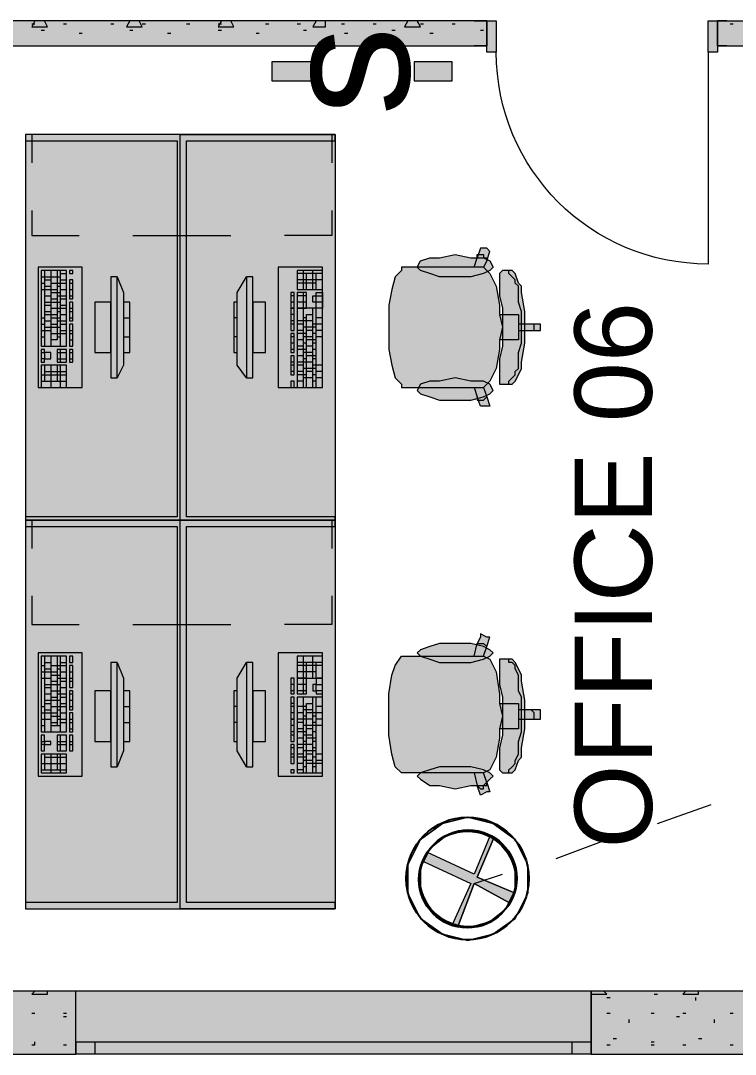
# Model space of a CAD drawing. Header units: inches. Extents: x 0.12 to 8.16, y 2.81 to 8.2.
# Drawn here: x 3.154 to 3.531, y 4.978 to 5.523 of the extents above; entities that cross this region are included whole.
import ezdxf

# ---------------------------------------------------------------- set-up
doc = ezdxf.new("R2010")
doc.units = ezdxf.units.IN
doc.header["$MEASUREMENT"] = 0
for name, color, linetype, true_color in [('PDF_Geometry', 7, 'Continuous', 0x029e21), ('PDF_Solid Fills', 7, 'Continuous', 0xffffff), ('PDF_Text', 7, 'Continuous', 0x5555ff)]:
    doc.layers.add(name, color=color, linetype=linetype, true_color=true_color)
doc.styles.add('PDF F2', font='arial.ttf')

msp = doc.modelspace()

# ---------------------------------------------------------------- hatches: boundary and pattern name
at = {"layer": 'PDF_Solid Fills', "transparency": 33554559}
for points in [[(3.23667, 5.46), (3.15667, 5.46), (3.15667, 5.46333), (3.32, 5.46333), (3.32, 5.46), (3.24167, 5.46)], [(3.365, 5.39333), (3.39333, 5.39333), (3.395, 5.39833), (3.39667, 5.40333), (3.39667, 5.40333), (3.4, 5.40333), (3.40167, 5.40167), (3.4, 5.39667), (3.39833, 5.39333), (3.40167, 5.39), (3.405, 5.38333), (3.40667, 5.37333), (3.40667, 5.36833), (3.41333, 5.36833), (3.41667, 5.36833), (3.41667, 5.36333), (3.42333, 5.36333), (3.42833, 5.36333), (3.42833, 5.36333), (3.42833, 5.36167), (3.34833, 5.36167), (3.34833, 5.37167), (3.34833, 5.37333), (3.35, 5.38167), (3.35167, 5.38833), (3.35167, 5.38833), (3.355, 5.39167), (3.355, 5.39333), (3.36, 5.39333)], [(3.38333, 5.4), (3.39167, 5.39833), (3.39833, 5.39833), (3.40167, 5.39667), (3.40333, 5.39333), (3.40167, 5.39167), (3.39833, 5.39), (3.39167, 5.38833), (3.38333, 5.38833), (3.375, 5.38833), (3.37, 5.39), (3.365, 5.39167), (3.36333, 5.39333), (3.365, 5.39667), (3.37, 5.39833), (3.375, 5.39833)], [(3.42, 5.37), (3.42, 5.36167), (3.40833, 5.36167), (3.40833, 5.37167), (3.40667, 5.37833), (3.40667, 5.385), (3.40667, 5.38833), (3.40667, 5.39), (3.40833, 5.39167), (3.41333, 5.39167), (3.415, 5.39), (3.41667, 5.385), (3.41833, 5.38333), (3.41833, 5.38)], [(3.20167, 5.38833), (3.205, 5.38833), (3.20833, 5.38), (3.20833, 5.375), (3.21167, 5.375), (3.21167, 5.34833), (3.20833, 5.34833), (3.20833, 5.34167), (3.205, 5.335), (3.20167, 5.335), (3.20167, 5.34833), (3.19333, 5.34833), (3.19333, 5.375), (3.20167, 5.375)], [(3.27667, 5.335), (3.27333, 5.335), (3.26833, 5.34167), (3.26833, 5.34833), (3.26667, 5.34833), (3.26667, 5.375), (3.26833, 5.375), (3.26833, 5.38), (3.27333, 5.38833), (3.27667, 5.38833), (3.27667, 5.375), (3.28333, 5.375), (3.28333, 5.34833), (3.27667, 5.34833)], [(3.365, 5.33), (3.36, 5.33), (3.355, 5.33), (3.355, 5.33167), (3.35167, 5.335), (3.35167, 5.335), (3.35, 5.34167), (3.34833, 5.35), (3.34833, 5.35), (3.34833, 5.36167), (3.42833, 5.36167), (3.42833, 5.36), (3.42833, 5.36), (3.42333, 5.36), (3.41667, 5.36), (3.41667, 5.355), (3.41333, 5.355), (3.40667, 5.355), (3.40667, 5.35), (3.405, 5.34), (3.40167, 5.33333), (3.39833, 5.33), (3.4, 5.325), (3.40167, 5.32), (3.4, 5.32), (3.39667, 5.32), (3.39667, 5.32), (3.395, 5.325), (3.39333, 5.33)], [(3.42, 5.35333), (3.41833, 5.34333), (3.41833, 5.34), (3.41667, 5.33667), (3.415, 5.33333), (3.41333, 5.33167), (3.40833, 5.33167), (3.40667, 5.33167), (3.40667, 5.335), (3.40667, 5.33833), (3.40667, 5.345), (3.40833, 5.35167), (3.40833, 5.36167), (3.42, 5.36167)], [(3.38333, 5.32333), (3.375, 5.32333), (3.37, 5.325), (3.365, 5.32667), (3.36333, 5.32833), (3.365, 5.33167), (3.37, 5.33333), (3.375, 5.33333), (3.38333, 5.335), (3.39167, 5.33333), (3.39833, 5.33333), (3.40167, 5.33167), (3.40333, 5.32833), (3.40167, 5.32667), (3.39833, 5.325), (3.39167, 5.32333)], [(3.365, 5.18833), (3.39333, 5.18833), (3.395, 5.195), (3.39667, 5.19833), (3.39667, 5.2), (3.4, 5.19833), (3.40167, 5.19833), (3.4, 5.19333), (3.39833, 5.18833), (3.40167, 5.18667), (3.405, 5.18), (3.40667, 5.16833), (3.40667, 5.16333), (3.41333, 5.16333), (3.41667, 5.16333), (3.41667, 5.16), (3.42333, 5.16), (3.42833, 5.16), (3.42833, 5.15833), (3.42833, 5.15667), (3.34833, 5.15667), (3.34833, 5.16833), (3.34833, 5.16833), (3.35, 5.17833), (3.35167, 5.18333), (3.35167, 5.18333), (3.355, 5.18833), (3.355, 5.18833), (3.36, 5.18833)], [(3.38333, 5.195), (3.39167, 5.195), (3.39833, 5.19333), (3.40167, 5.19167), (3.40333, 5.19), (3.40167, 5.18833), (3.39833, 5.18667), (3.39167, 5.185), (3.38333, 5.185), (3.375, 5.185), (3.37, 5.18667), (3.365, 5.18833), (3.36333, 5.19), (3.365, 5.19167), (3.37, 5.19333), (3.375, 5.195)], [(3.20167, 5.185), (3.205, 5.185), (3.20833, 5.17667), (3.20833, 5.17), (3.21167, 5.17), (3.21167, 5.14333), (3.20833, 5.14333), (3.20833, 5.13833), (3.205, 5.13), (3.20167, 5.13), (3.20167, 5.14333), (3.19333, 5.14333), (3.19333, 5.17), (3.20167, 5.17)], [(3.27667, 5.13), (3.27333, 5.13), (3.26833, 5.13833), (3.26833, 5.14333), (3.26667, 5.14333), (3.26667, 5.17), (3.26833, 5.17), (3.26833, 5.17667), (3.27333, 5.185), (3.27667, 5.185), (3.27667, 5.17), (3.28333, 5.17), (3.28333, 5.14333), (3.27667, 5.14333)], [(3.42, 5.165), (3.42, 5.15667), (3.40833, 5.15667), (3.40833, 5.16667), (3.40667, 5.17333), (3.40667, 5.18), (3.40667, 5.18333), (3.40667, 5.18667), (3.40833, 5.18667), (3.41333, 5.18667), (3.415, 5.185), (3.41667, 5.18167), (3.41833, 5.17833), (3.41833, 5.175)], [(3.365, 5.12667), (3.36, 5.12667), (3.355, 5.12667), (3.355, 5.12667), (3.35167, 5.13), (3.35167, 5.13), (3.35, 5.13667), (3.34833, 5.14667), (3.34833, 5.14667), (3.34833, 5.15667), (3.42833, 5.15667), (3.42833, 5.155), (3.42833, 5.155), (3.42333, 5.155), (3.41667, 5.155), (3.41667, 5.15), (3.41333, 5.15), (3.40667, 5.15), (3.40667, 5.145), (3.405, 5.135), (3.40167, 5.12833), (3.39833, 5.12667), (3.4, 5.12167), (3.40167, 5.11667), (3.4, 5.11667), (3.39667, 5.115), (3.39667, 5.115), (3.395, 5.12), (3.39333, 5.12667)], [(3.42, 5.15), (3.41833, 5.14), (3.41833, 5.135), (3.41667, 5.13333), (3.415, 5.12833), (3.41333, 5.12667), (3.40833, 5.12667), (3.40667, 5.12833), (3.40667, 5.13), (3.40667, 5.135), (3.40667, 5.14), (3.40833, 5.14667), (3.40833, 5.15667), (3.42, 5.15667)], [(3.38333, 5.11833), (3.375, 5.12), (3.37, 5.12), (3.365, 5.12333), (3.36333, 5.125), (3.365, 5.12667), (3.37, 5.12833), (3.375, 5.13), (3.38333, 5.13), (3.39167, 5.13), (3.39833, 5.12833), (3.40167, 5.12667), (3.40333, 5.125), (3.40167, 5.12333), (3.39833, 5.12), (3.39167, 5.12)], [(3.24167, 5.05833), (3.32, 5.05833), (3.32, 5.055), (3.15667, 5.055), (3.15667, 5.05833), (3.23667, 5.05833)]]:
    msp.add_hatch(color=256, dxfattribs=at).paths.add_polyline_path(points)
at = {"layer": 'PDF_Solid Fills', "true_color": 0xaaaaaa, "transparency": 33554559}
msp.add_hatch(color=253, dxfattribs=at).paths.add_polyline_path([(3.415, 5.06333), (3.41167, 5.05833), (3.39333, 5.06833), (3.385, 5.04667), (3.38167, 5.04667), (3.39167, 5.06833), (3.36667, 5.08), (3.36833, 5.085), (3.39333, 5.07333), (3.40167, 5.09333), (3.40333, 5.09167), (3.395, 5.07167)])

# ---------------------------------------------------------------- linework, layer by layer
at = {"layer": 'PDF_Geometry', "color": 7, "lineweight": 9}
for points in [[(3.02833, 5.01167), (3.02833, 5.51), (3.4, 5.51), (3.4, 5.52333), (3.02833, 5.52333), (2.99333, 5.52333), (2.99333, 5.51), (3, 5.51), (2.99333, 5.51)], [(3.4, 5.52333), (3.39333, 5.52333), (3.4, 5.52333), (3.4, 5.51), (3.39333, 5.51), (3.4, 5.51), (3.39333, 5.51)], [(3.39333, 5.52333), (3.4, 5.52333), (3.4, 5.51)], [(3.52667, 5.52333), (3.52167, 5.52333), (3.52667, 5.52333), (3.52167, 5.52333), (3.52167, 5.51), (3.52667, 5.51), (3.52167, 5.51), (3.52667, 5.51)], [(3.52167, 5.51), (3.52167, 5.52333), (3.63, 5.52333), (3.63, 5.51), (3.57333, 5.51)], [(3.52167, 5.52333), (3.52167, 5.51), (3.56, 5.51)]]:
    msp.add_lwpolyline(points, dxfattribs=at)
at = {"layer": 'PDF_Geometry', "color": 85, "lineweight": 13, "true_color": 0x68b353}
for points in [[(3.16167, 5.52333), (3.16, 5.52), (3.16833, 5.52), (3.16667, 5.52333)], [(3.16, 5.52167), (3.16167, 5.52167)], [(3.17667, 5.52167), (3.17833, 5.52167)], [(3.20167, 5.52167), (3.20333, 5.52167)], [(3.21167, 5.52333), (3.21, 5.52), (3.21833, 5.52), (3.21667, 5.52333)], [(3.21833, 5.52167), (3.22, 5.52167)], [(3.24167, 5.52167), (3.24333, 5.52167)], [(3.26, 5.52333), (3.25833, 5.52), (3.26667, 5.52), (3.265, 5.52333)], [(3.25833, 5.52167), (3.26, 5.52167)], [(3.28333, 5.52167), (3.285, 5.52167)], [(3.3, 5.52167), (3.30167, 5.52167)], [(3.31, 5.52333), (3.30833, 5.52), (3.315, 5.52), (3.315, 5.52333)], [(3.32333, 5.52167), (3.325, 5.52167)], [(3.34, 5.52167), (3.34167, 5.52167)], [(3.35833, 5.52333), (3.35667, 5.52), (3.365, 5.52), (3.36333, 5.52333)], [(3.365, 5.52167), (3.36667, 5.52167)], [(3.38167, 5.52167), (3.38333, 5.52167)], [(3.52833, 5.52167), (3.53, 5.52167)], [(3.165, 5.51833), (3.16667, 5.51833)], [(3.185, 5.51667), (3.18667, 5.51667)], [(3.21167, 5.51833), (3.21333, 5.51833)], [(3.23167, 5.51667), (3.23333, 5.51667)], [(3.25833, 5.51833), (3.26, 5.51833)], [(3.27833, 5.51667), (3.28, 5.51667)], [(3.30333, 5.51833), (3.305, 5.51833)], [(3.325, 5.51667), (3.32667, 5.51667)], [(3.35, 5.51833), (3.35167, 5.51833)], [(3.37, 5.51667), (3.37167, 5.51667)], [(3.39667, 5.51833), (3.39833, 5.51833)]]:
    msp.add_lwpolyline(points, dxfattribs=at)
at = {"layer": 'PDF_Geometry', "color": 30, "lineweight": 9, "true_color": 0xff6600}
for points in [[(3.4, 5.52333), (3.405, 5.52333), (3.405, 5.50667), (3.4, 5.50667)], [(3.52167, 5.50667), (3.51667, 5.50667), (3.51667, 5.52333), (3.52167, 5.52333)]]:
    msp.add_lwpolyline(points, close=True, dxfattribs=at)
at = {"layer": 'PDF_Geometry', "color": 7, "lineweight": 13}
for points in [[(3.56, 5.51), (3.56, 5.52333), (3.56, 5.51), (3.56, 5.01167), (3.455, 5.01167), (3.455, 4.985), (3.455, 4.97833), (3.67833, 4.97833), (3.67833, 4.985), (3.67833, 5.01167), (3.57333, 5.01167), (3.57333, 5.51)], [(3.49, 5.1), (3.51833, 5.11)], [(3.43667, 5.08167), (3.46333, 5.09167)], [(3.39333, 5.06833), (3.40833, 5.07333)], [(3.18333, 4.985), (3.18333, 5.01167)], [(3.455, 4.985), (3.455, 5.01167)]]:
    msp.add_lwpolyline(points, dxfattribs=at)
at = {"layer": 'PDF_Geometry', "color": 30, "lineweight": 13, "true_color": 0xff6600}
msp.add_lwpolyline([(3.51667, 5.50667), (3.51667, 5.395, -0.41418), (3.405, 5.50667)], format="xyb", dxfattribs=at)
at = {"layer": 'PDF_Geometry', "color": 8, "lineweight": 13, "true_color": 0x7f7f7f}
for points in [[(3.28667, 5.50167), (3.28667, 5.49167), (3.30833, 5.49167), (3.30833, 5.50167)], [(3.36167, 5.50167), (3.36167, 5.49167), (3.38167, 5.49167), (3.38167, 5.50167)], [(3.39, 5.10333), (3.37667, 5.1), (3.365, 5.09167), (3.35833, 5.07833), (3.35833, 5.06333), (3.365, 5.05), (3.37667, 5.04167), (3.39, 5.03833), (3.40333, 5.04167), (3.415, 5.05), (3.42167, 5.06333), (3.42167, 5.07833), (3.415, 5.09167), (3.40333, 5.1)], [(3.39, 5.045), (3.40167, 5.04833), (3.41, 5.055), (3.415, 5.065), (3.415, 5.07667), (3.41, 5.08667), (3.40167, 5.09333), (3.39, 5.09667), (3.37833, 5.09333), (3.37, 5.08667), (3.365, 5.07667), (3.365, 5.065), (3.37, 5.055), (3.37833, 5.04833)], [(3.39, 5.09667), (3.37833, 5.09333), (3.37, 5.08667), (3.365, 5.07667), (3.365, 5.065), (3.37, 5.055), (3.37833, 5.04833), (3.39, 5.045), (3.40167, 5.04833), (3.41, 5.055), (3.415, 5.065), (3.415, 5.07667), (3.41, 5.08667), (3.40167, 5.09333)], [(3.415, 5.06333), (3.395, 5.07167), (3.40333, 5.09167), (3.40167, 5.09333), (3.39333, 5.07333), (3.36833, 5.085), (3.36667, 5.08), (3.39167, 5.06833), (3.38167, 5.04667), (3.385, 5.04667), (3.39333, 5.06833), (3.41167, 5.05833)]]:
    msp.add_lwpolyline(points, close=True, dxfattribs=at)
at = {"layer": 'PDF_Geometry', "color": 251, "lineweight": 9, "true_color": 0x6a6a6a}
for points in [[(3.30833, 5.49167), (3.30833, 5.50167), (3.28667, 5.50167), (3.28667, 5.49167)], [(3.38167, 5.49167), (3.38167, 5.50167), (3.36167, 5.50167), (3.36167, 5.49167)]]:
    msp.add_lwpolyline(points, close=True, dxfattribs=at)
at = {"layer": 'PDF_Geometry', "lineweight": 9}
for points in [[(3.23833, 5.26), (3.23833, 5.46333), (3.15667, 5.46333), (3.15667, 5.26)], [(3.23667, 5.25667), (3.23667, 5.05833), (3.15667, 5.05833), (3.15667, 5.055), (3.32, 5.055), (3.32, 5.05833), (3.24167, 5.05833), (3.24167, 5.25667), (3.32, 5.25667), (3.32, 5.26167), (3.24167, 5.26167), (3.24167, 5.46), (3.32, 5.46), (3.32, 5.46333), (3.15667, 5.46333), (3.15667, 5.46), (3.23667, 5.46), (3.23667, 5.26167), (3.15667, 5.26167), (3.15667, 5.25667)], [(3.23833, 5.26), (3.23833, 5.46333), (3.32, 5.46333), (3.32, 5.26)], [(3.38333, 5.4), (3.39167, 5.39833), (3.39833, 5.39833), (3.40167, 5.39667), (3.40333, 5.39333), (3.40167, 5.39167), (3.39833, 5.39), (3.39167, 5.38833), (3.38333, 5.38833), (3.375, 5.38833), (3.37, 5.39), (3.365, 5.39167), (3.36333, 5.39333), (3.365, 5.39667), (3.37, 5.39833), (3.375, 5.39833)], [(3.18667, 5.39333), (3.16333, 5.39333), (3.16333, 5.33), (3.18667, 5.33)], [(3.165, 5.39167), (3.165, 5.35167), (3.17833, 5.35167), (3.17833, 5.39167)], [(3.18, 5.39167), (3.18, 5.39), (3.18167, 5.39), (3.18167, 5.39167)], [(3.29, 5.33), (3.31333, 5.33), (3.31333, 5.39333), (3.29, 5.39333)], [(3.31333, 5.38167), (3.31333, 5.39167), (3.3, 5.39167), (3.3, 5.38167)], [(3.40667, 5.37833), (3.40833, 5.37167), (3.40833, 5.36167), (3.40833, 5.35167), (3.40667, 5.345), (3.40667, 5.33833), (3.40667, 5.335), (3.40667, 5.33167), (3.40833, 5.33167), (3.41333, 5.33167), (3.415, 5.33333), (3.41667, 5.33667), (3.41833, 5.34), (3.41833, 5.34333), (3.42, 5.35333), (3.42, 5.36167), (3.42, 5.37), (3.41833, 5.38), (3.41833, 5.38333), (3.41667, 5.385), (3.415, 5.39), (3.41333, 5.39167), (3.40833, 5.39167), (3.40667, 5.39), (3.40667, 5.38833), (3.40667, 5.385)], [(3.18, 5.38667), (3.18, 5.37667), (3.18167, 5.37667), (3.18167, 5.38667)], [(3.20167, 5.38833), (3.20167, 5.335), (3.205, 5.335), (3.205, 5.38833)], [(3.27667, 5.335), (3.27667, 5.38833), (3.27333, 5.38833), (3.27333, 5.335)], [(3.29833, 5.37167), (3.29833, 5.38), (3.29667, 5.38), (3.29667, 5.37167)], [(3.305, 5.37167), (3.305, 5.38), (3.3, 5.38), (3.3, 5.37167)], [(3.18, 5.375), (3.18, 5.365), (3.18167, 5.365), (3.18167, 5.375)], [(3.19333, 5.375), (3.19333, 5.34833), (3.20167, 5.34833), (3.20167, 5.375)], [(3.20833, 5.375), (3.20833, 5.34833), (3.21167, 5.34833), (3.21167, 5.375)], [(3.26833, 5.34833), (3.26833, 5.375), (3.26667, 5.375), (3.26667, 5.34833)], [(3.28333, 5.34833), (3.28333, 5.375), (3.27667, 5.375), (3.27667, 5.34833)], [(3.29833, 5.36), (3.29833, 5.37167), (3.29667, 5.37167), (3.29667, 5.36)], [(3.31333, 5.33), (3.31333, 5.37167), (3.3, 5.37167), (3.3, 5.33)], [(3.18, 5.36333), (3.18, 5.35167), (3.18167, 5.35167), (3.18167, 5.36333)], [(3.29833, 5.34833), (3.29833, 5.35833), (3.29667, 5.35833), (3.29667, 5.34833)], [(3.165, 5.35), (3.165, 5.34333), (3.16667, 5.34333), (3.16667, 5.345), (3.17, 5.345), (3.17, 5.34833), (3.16667, 5.34833), (3.16667, 5.35)], [(3.17333, 5.35), (3.17333, 5.34333), (3.17833, 5.34333), (3.17833, 5.35)], [(3.18, 5.35), (3.18, 5.34333), (3.18167, 5.34333), (3.18167, 5.35)], [(3.29833, 5.33667), (3.29833, 5.34667), (3.29667, 5.34667), (3.29667, 5.33667)], [(3.165, 5.34167), (3.165, 5.33), (3.17833, 5.33), (3.17833, 5.34167)], [(3.29833, 5.33), (3.29833, 5.33333), (3.29667, 5.33333), (3.29667, 5.33)], [(3.38333, 5.32333), (3.39167, 5.32333), (3.39833, 5.325), (3.40167, 5.32667), (3.40333, 5.32833), (3.40167, 5.33167), (3.39833, 5.33333), (3.39167, 5.33333), (3.38333, 5.335), (3.375, 5.33333), (3.37, 5.33333), (3.365, 5.33167), (3.36333, 5.32833), (3.365, 5.32667), (3.37, 5.325), (3.375, 5.32333)], [(3.23833, 5.055), (3.23833, 5.26), (3.15667, 5.26), (3.15667, 5.055)], [(3.23833, 5.055), (3.23833, 5.26), (3.32, 5.26), (3.32, 5.055)], [(3.18667, 5.19), (3.16333, 5.19), (3.16333, 5.125), (3.18667, 5.125)], [(3.29, 5.125), (3.31333, 5.125), (3.31333, 5.19), (3.29, 5.19)], [(3.165, 5.18833), (3.165, 5.14833), (3.17833, 5.14833), (3.17833, 5.18833)], [(3.18, 5.18833), (3.18, 5.185), (3.18167, 5.185), (3.18167, 5.18833)], [(3.18, 5.18333), (3.18, 5.17167), (3.18167, 5.17167), (3.18167, 5.18333)], [(3.20167, 5.185), (3.20167, 5.13), (3.205, 5.13), (3.205, 5.185)], [(3.27667, 5.13), (3.27667, 5.185), (3.27333, 5.185), (3.27333, 5.13)], [(3.31333, 5.17667), (3.31333, 5.18833), (3.3, 5.18833), (3.3, 5.17667)], [(3.40667, 5.17333), (3.40833, 5.16667), (3.40833, 5.15667), (3.40833, 5.14667), (3.40667, 5.14), (3.40667, 5.135), (3.40667, 5.13), (3.40667, 5.12833), (3.40833, 5.12667), (3.41333, 5.12667), (3.415, 5.12833), (3.41667, 5.13333), (3.41833, 5.135), (3.41833, 5.14), (3.42, 5.15), (3.42, 5.15667), (3.42, 5.165), (3.41833, 5.175), (3.41833, 5.17833), (3.41667, 5.18167), (3.415, 5.185), (3.41333, 5.18667), (3.40833, 5.18667), (3.40667, 5.18667), (3.40667, 5.18333), (3.40667, 5.18)], [(3.29833, 5.16833), (3.29833, 5.17667), (3.29667, 5.17667), (3.29667, 5.16833)], [(3.305, 5.16833), (3.305, 5.17667), (3.3, 5.17667), (3.3, 5.16833)], [(3.18, 5.17), (3.18, 5.16), (3.18167, 5.16), (3.18167, 5.17)], [(3.19333, 5.17), (3.19333, 5.14333), (3.20167, 5.14333), (3.20167, 5.17)], [(3.20833, 5.17), (3.20833, 5.14333), (3.21167, 5.14333), (3.21167, 5.17)], [(3.26833, 5.14333), (3.26833, 5.17), (3.26667, 5.17), (3.26667, 5.14333)], [(3.28333, 5.14333), (3.28333, 5.17), (3.27667, 5.17), (3.27667, 5.14333)], [(3.29833, 5.155), (3.29833, 5.16667), (3.29667, 5.16667), (3.29667, 5.155)], [(3.31333, 5.12667), (3.31333, 5.16667), (3.3, 5.16667), (3.3, 5.12667)], [(3.18, 5.15833), (3.18, 5.14833), (3.18167, 5.14833), (3.18167, 5.15833)], [(3.29833, 5.14333), (3.29833, 5.155), (3.29667, 5.155), (3.29667, 5.14333)], [(3.165, 5.14667), (3.165, 5.13833), (3.16667, 5.13833), (3.16667, 5.14167), (3.17, 5.14167), (3.17, 5.14333), (3.16667, 5.14333), (3.16667, 5.14667)], [(3.17333, 5.14667), (3.17333, 5.13833), (3.17833, 5.13833), (3.17833, 5.14667)], [(3.18, 5.14667), (3.18, 5.13833), (3.18167, 5.13833), (3.18167, 5.14667)], [(3.29833, 5.13167), (3.29833, 5.14167), (3.29667, 5.14167), (3.29667, 5.13167)], [(3.165, 5.13667), (3.165, 5.12667), (3.17833, 5.12667), (3.17833, 5.13667)], [(3.38333, 5.11833), (3.39167, 5.12), (3.39833, 5.12), (3.40167, 5.12333), (3.40333, 5.125), (3.40167, 5.12667), (3.39833, 5.12833), (3.39167, 5.13), (3.38333, 5.13), (3.375, 5.13), (3.37, 5.12833), (3.365, 5.12667), (3.36333, 5.125), (3.365, 5.12333), (3.37, 5.12), (3.375, 5.12)], [(3.29833, 5.12667), (3.29833, 5.12833), (3.29667, 5.12833), (3.29667, 5.12667)]]:
    msp.add_lwpolyline(points, close=True, dxfattribs=at)
for points in [[(3.16, 5.46333), (3.16, 5.44833)], [(3.31833, 5.46333), (3.31833, 5.44833)], [(3.16, 5.42333), (3.16, 5.41), (3.185, 5.41)], [(3.31833, 5.42333), (3.31833, 5.41), (3.29333, 5.41)], [(3.21333, 5.41), (3.23833, 5.41), (3.265, 5.41)], [(3.39333, 5.39333), (3.395, 5.39833), (3.395, 5.4), (3.39667, 5.4), (3.39833, 5.4), (3.39833, 5.39833), (3.4, 5.39833), (3.4, 5.39667), (3.40167, 5.40167), (3.4, 5.40333), (3.39667, 5.40333), (3.395, 5.39833)], [(3.39667, 5.40333), (3.39667, 5.40333)], [(3.4, 5.39667), (3.39833, 5.39333), (3.39333, 5.39333), (3.365, 5.39333), (3.36, 5.39333), (3.355, 5.39333), (3.355, 5.39167), (3.35167, 5.38833), (3.35, 5.38167), (3.34833, 5.37333), (3.34833, 5.37167), (3.34833, 5.36167), (3.34833, 5.35), (3.35, 5.34167), (3.35167, 5.335), (3.355, 5.33167), (3.355, 5.33), (3.36, 5.33), (3.365, 5.33), (3.39333, 5.33), (3.39833, 5.33), (3.4, 5.325)], [(3.39667, 5.4), (3.39667, 5.4)], [(3.39833, 5.4), (3.39833, 5.4)], [(3.16667, 5.39167), (3.16667, 5.35167)], [(3.17333, 5.39167), (3.17333, 5.355), (3.17, 5.355)], [(3.17, 5.39167), (3.17, 5.35167)], [(3.175, 5.39167), (3.175, 5.35167)], [(3.30333, 5.38167), (3.30333, 5.39167)], [(3.30833, 5.38167), (3.30833, 5.39167)], [(3.39833, 5.39333), (3.39833, 5.39333)], [(3.39833, 5.39333), (3.40167, 5.39), (3.405, 5.38333), (3.40667, 5.37333), (3.40667, 5.36833), (3.40833, 5.36167), (3.40667, 5.355), (3.40667, 5.35), (3.405, 5.34), (3.40167, 5.33333), (3.39833, 5.33)], [(3.41167, 5.33167), (3.41167, 5.33333), (3.41333, 5.335), (3.415, 5.33667), (3.415, 5.33833), (3.41667, 5.34), (3.41667, 5.34333), (3.41667, 5.34833), (3.41833, 5.35333), (3.41833, 5.35667), (3.41833, 5.36167), (3.41833, 5.36667), (3.41833, 5.37), (3.41667, 5.375), (3.41667, 5.37833), (3.41667, 5.38333), (3.415, 5.385), (3.415, 5.38667), (3.41333, 5.38833), (3.41167, 5.39), (3.41167, 5.39167)], [(3.165, 5.38833), (3.16667, 5.38833), (3.17, 5.38833), (3.17333, 5.38833), (3.175, 5.38833)], [(3.165, 5.385), (3.16667, 5.385)], [(3.16667, 5.38667), (3.17, 5.38667)], [(3.17, 5.385), (3.17333, 5.385), (3.175, 5.385), (3.17833, 5.385)], [(3.175, 5.39), (3.17833, 5.39)], [(3.175, 5.38667), (3.17833, 5.38667)], [(3.18, 5.385), (3.18167, 5.385)], [(3.205, 5.38833), (3.20833, 5.38), (3.20833, 5.34167), (3.205, 5.335)], [(3.27333, 5.335), (3.26833, 5.34167), (3.26833, 5.38), (3.27333, 5.38833)], [(3.31333, 5.39), (3.3, 5.39)], [(3.31333, 5.38667), (3.3, 5.38667)], [(3.31, 5.385), (3.3, 5.385)], [(3.305, 5.38167), (3.305, 5.39)], [(3.31, 5.38167), (3.31, 5.39)], [(3.35167, 5.38833), (3.35167, 5.38833)], [(3.41167, 5.39), (3.41167, 5.39)], [(3.165, 5.38167), (3.16667, 5.38167), (3.17, 5.38167), (3.17333, 5.38167)], [(3.16667, 5.38333), (3.17, 5.38333)], [(3.17, 5.38), (3.17333, 5.38), (3.175, 5.38)], [(3.17333, 5.38333), (3.175, 5.38333)], [(3.175, 5.38167), (3.17833, 5.38167)], [(3.18, 5.38167), (3.18167, 5.38167)], [(3.30333, 5.33), (3.30333, 5.37167), (3.30333, 5.38)], [(3.31, 5.33), (3.31, 5.37167), (3.31, 5.375), (3.30833, 5.375), (3.30833, 5.37833), (3.31, 5.37833), (3.31, 5.38), (3.31333, 5.38), (3.31333, 5.37167), (3.31, 5.37167)], [(3.16667, 5.37833), (3.17, 5.37833)], [(3.16667, 5.375), (3.17, 5.375), (3.17333, 5.375), (3.175, 5.375)], [(3.17, 5.37667), (3.17333, 5.37667)], [(3.17333, 5.37833), (3.175, 5.37833), (3.17833, 5.37833)], [(3.175, 5.37667), (3.17833, 5.37667)], [(3.18, 5.37833), (3.18167, 5.37833)], [(3.29833, 5.37833), (3.29667, 5.37833)], [(3.29833, 5.375), (3.29667, 5.375)], [(3.305, 5.37833), (3.3, 5.37833)], [(3.305, 5.375), (3.3, 5.375)], [(3.31333, 5.375), (3.31, 5.375), (3.31, 5.37833), (3.31333, 5.37833)], [(3.16667, 5.37333), (3.17, 5.37333)], [(3.16667, 5.37), (3.17, 5.37)], [(3.16667, 5.36833), (3.17, 5.36833), (3.17333, 5.36833)], [(3.17, 5.37167), (3.17333, 5.37167), (3.175, 5.37167), (3.17833, 5.37167)], [(3.17333, 5.37), (3.175, 5.37)], [(3.175, 5.37333), (3.17833, 5.37333)], [(3.175, 5.36833), (3.17833, 5.36833)], [(3.18, 5.37167), (3.18167, 5.37167)], [(3.18, 5.37), (3.18167, 5.37)], [(3.29833, 5.36833), (3.29667, 5.36833)], [(3.305, 5.33), (3.305, 5.36833), (3.30833, 5.36833)], [(3.30833, 5.33), (3.30833, 5.37167)], [(3.40667, 5.36833), (3.41333, 5.36833), (3.41667, 5.36833), (3.41667, 5.36333), (3.41667, 5.36167), (3.41667, 5.36), (3.41667, 5.355), (3.41333, 5.355), (3.40667, 5.355)], [(3.165, 5.36667), (3.16667, 5.36667)], [(3.165, 5.36333), (3.16667, 5.36333)], [(3.16667, 5.365), (3.17, 5.365)], [(3.17, 5.36667), (3.17333, 5.36667), (3.175, 5.36667)], [(3.17, 5.36333), (3.17333, 5.36333)], [(3.17333, 5.365), (3.175, 5.365), (3.17833, 5.365)], [(3.175, 5.36333), (3.17833, 5.36333)], [(3.18, 5.36667), (3.18167, 5.36667)], [(3.20833, 5.36667), (3.21167, 5.36667)], [(3.26833, 5.36667), (3.26667, 5.36667)], [(3.29833, 5.365), (3.29667, 5.365)], [(3.29833, 5.36333), (3.29667, 5.36333)], [(3.30833, 5.365), (3.305, 5.365), (3.30333, 5.365), (3.3, 5.365)], [(3.30333, 5.36333), (3.3, 5.36333)], [(3.305, 5.36667), (3.30333, 5.36667)], [(3.31333, 5.36333), (3.31, 5.36333), (3.30833, 5.36333)], [(3.31333, 5.36667), (3.31, 5.36667)], [(3.41667, 5.36), (3.42333, 5.36), (3.425, 5.36), (3.425, 5.36167), (3.425, 5.36333), (3.42333, 5.36333), (3.41667, 5.36333)], [(3.42333, 5.36), (3.42833, 5.36), (3.42833, 5.36167), (3.42833, 5.36333), (3.42333, 5.36333)], [(3.425, 5.36333), (3.425, 5.36333)], [(3.42833, 5.36333), (3.42833, 5.36333)], [(3.165, 5.36), (3.16667, 5.36), (3.17, 5.36)], [(3.16667, 5.36167), (3.17, 5.36167), (3.17333, 5.36167), (3.175, 5.36167)], [(3.17, 5.35833), (3.17333, 5.35833), (3.175, 5.35833), (3.17833, 5.35833)], [(3.175, 5.36), (3.17833, 5.36)], [(3.18, 5.36), (3.18167, 5.36)], [(3.18, 5.35833), (3.18167, 5.35833)], [(3.30333, 5.36), (3.3, 5.36)], [(3.305, 5.35833), (3.30333, 5.35833), (3.3, 5.35833)], [(3.31, 5.36167), (3.30833, 5.36167), (3.305, 5.36167), (3.30333, 5.36167)], [(3.30833, 5.36), (3.305, 5.36)], [(3.31, 5.35833), (3.30833, 5.35833)], [(3.31333, 5.36), (3.31, 5.36)], [(3.425, 5.36167), (3.425, 5.36167)], [(3.425, 5.36), (3.425, 5.36)], [(3.425, 5.36), (3.425, 5.36)], [(3.42833, 5.36), (3.42833, 5.36)], [(3.165, 5.35667), (3.16667, 5.35667)], [(3.17333, 5.35667), (3.175, 5.35667)], [(3.18, 5.355), (3.18167, 5.355)], [(3.20833, 5.35667), (3.21167, 5.35667)], [(3.26833, 5.35667), (3.26667, 5.35667)], [(3.29833, 5.35667), (3.29667, 5.35667)], [(3.29833, 5.35333), (3.29667, 5.35333)], [(3.30333, 5.355), (3.3, 5.355)], [(3.30833, 5.35667), (3.305, 5.35667), (3.30333, 5.35667)], [(3.305, 5.35333), (3.30333, 5.35333)], [(3.31, 5.355), (3.30833, 5.355), (3.305, 5.355)], [(3.31, 5.35333), (3.30833, 5.35333)], [(3.31333, 5.35667), (3.31, 5.35667)], [(3.165, 5.34833), (3.16667, 5.34833), (3.16667, 5.345), (3.165, 5.345)], [(3.17333, 5.34833), (3.17833, 5.34833)], [(3.175, 5.35), (3.175, 5.34333)], [(3.18, 5.34833), (3.18167, 5.34833)], [(3.29833, 5.35), (3.29667, 5.35)], [(3.30333, 5.35167), (3.3, 5.35167)], [(3.305, 5.35), (3.30333, 5.35), (3.3, 5.35)], [(3.30333, 5.34667), (3.3, 5.34667)], [(3.30833, 5.34833), (3.305, 5.34833), (3.30333, 5.34833)], [(3.30833, 5.35167), (3.305, 5.35167)], [(3.31, 5.34667), (3.30833, 5.34667), (3.305, 5.34667)], [(3.31, 5.35), (3.30833, 5.35)], [(3.34833, 5.35), (3.34833, 5.35)], [(3.16667, 5.34167), (3.16667, 5.33333)], [(3.17, 5.34167), (3.17, 5.33)], [(3.17333, 5.345), (3.17833, 5.345)], [(3.17333, 5.34167), (3.17333, 5.33333)], [(3.175, 5.34167), (3.175, 5.33)], [(3.18, 5.345), (3.18167, 5.345)], [(3.29833, 5.34333), (3.29667, 5.34333)], [(3.29833, 5.34167), (3.29667, 5.34167)], [(3.30833, 5.34333), (3.305, 5.34333), (3.30333, 5.34333), (3.3, 5.34333)], [(3.30333, 5.34167), (3.3, 5.34167)], [(3.305, 5.345), (3.30333, 5.345)], [(3.31, 5.345), (3.30833, 5.345)], [(3.31333, 5.34167), (3.31, 5.34167), (3.30833, 5.34167)], [(3.165, 5.33667), (3.17833, 5.33667)], [(3.16667, 5.33833), (3.17833, 5.33833)], [(3.29833, 5.33833), (3.29667, 5.33833)], [(3.30333, 5.33833), (3.3, 5.33833)], [(3.305, 5.33667), (3.30333, 5.33667), (3.3, 5.33667)], [(3.31, 5.34), (3.30833, 5.34), (3.305, 5.34), (3.30333, 5.34)], [(3.30833, 5.33833), (3.305, 5.33833)], [(3.31, 5.33667), (3.30833, 5.33667)], [(3.31333, 5.33833), (3.31, 5.33833)], [(3.165, 5.33333), (3.17833, 5.33333)], [(3.30333, 5.33333), (3.3, 5.33333)], [(3.30833, 5.335), (3.305, 5.335), (3.30333, 5.335)], [(3.31, 5.33333), (3.30833, 5.33333)], [(3.31333, 5.335), (3.31, 5.335)], [(3.35167, 5.335), (3.35167, 5.335)], [(3.41167, 5.33167), (3.41167, 5.33167)], [(3.39333, 5.33), (3.395, 5.325), (3.395, 5.32333), (3.39667, 5.32333), (3.39833, 5.32333), (3.4, 5.325), (3.40167, 5.32), (3.4, 5.32), (3.39667, 5.32), (3.395, 5.325)], [(3.39833, 5.33), (3.39833, 5.33)], [(3.4, 5.325), (3.4, 5.325)], [(3.39667, 5.32333), (3.39667, 5.32333)], [(3.39667, 5.32), (3.39667, 5.32)], [(3.39833, 5.32333), (3.39833, 5.32333)], [(3.39833, 5.32333), (3.39833, 5.32333)], [(3.16, 5.26), (3.16, 5.245)], [(3.31833, 5.26), (3.31833, 5.245)], [(3.16, 5.22), (3.16, 5.205), (3.185, 5.205)], [(3.31833, 5.22), (3.31833, 5.205), (3.29333, 5.205)], [(3.21333, 5.205), (3.23833, 5.205), (3.265, 5.205)], [(3.39333, 5.18833), (3.395, 5.195), (3.39667, 5.195), (3.39833, 5.195), (3.4, 5.19333), (3.40167, 5.19833), (3.4, 5.19833), (3.39667, 5.2), (3.39667, 5.19833), (3.395, 5.195)], [(3.4, 5.12167), (3.39833, 5.12667), (3.39333, 5.12667), (3.365, 5.12667), (3.36, 5.12667), (3.355, 5.12667), (3.35167, 5.13), (3.35, 5.13667), (3.34833, 5.14667), (3.34833, 5.15667), (3.34833, 5.16833), (3.35, 5.17833), (3.35167, 5.18333), (3.355, 5.18833), (3.36, 5.18833), (3.365, 5.18833), (3.37, 5.18667), (3.375, 5.185), (3.38333, 5.185), (3.39167, 5.185), (3.39833, 5.18667), (3.40167, 5.18833), (3.40333, 5.19), (3.40167, 5.19167), (3.39833, 5.19333), (3.39167, 5.195), (3.38333, 5.195), (3.375, 5.195), (3.37, 5.19333), (3.365, 5.19167), (3.36333, 5.19), (3.365, 5.18833), (3.39333, 5.18833), (3.39833, 5.18833), (3.4, 5.19333)], [(3.395, 5.195), (3.395, 5.195)], [(3.39667, 5.195), (3.39667, 5.195)], [(3.39833, 5.195), (3.39833, 5.195)], [(3.39833, 5.195), (3.39833, 5.195)], [(3.4, 5.19333), (3.4, 5.19333)], [(3.165, 5.18333), (3.16667, 5.18333)], [(3.16667, 5.18833), (3.16667, 5.14833)], [(3.16667, 5.185), (3.17, 5.185)], [(3.17, 5.18833), (3.17, 5.14833)], [(3.17, 5.18333), (3.17333, 5.18333), (3.175, 5.18333), (3.17833, 5.18333)], [(3.17333, 5.18833), (3.17333, 5.15167), (3.175, 5.15167)], [(3.175, 5.18833), (3.175, 5.14833)], [(3.175, 5.185), (3.17833, 5.185)], [(3.205, 5.185), (3.20833, 5.17667), (3.20833, 5.13833), (3.205, 5.13)], [(3.27333, 5.13), (3.26833, 5.13833), (3.26833, 5.17667), (3.27333, 5.185)], [(3.31333, 5.185), (3.3, 5.185)], [(3.31333, 5.18333), (3.3, 5.18333)], [(3.30333, 5.16833), (3.30333, 5.17667), (3.30333, 5.18833)], [(3.305, 5.17667), (3.305, 5.185)], [(3.30833, 5.17667), (3.30833, 5.18833)], [(3.31, 5.17667), (3.31, 5.17333), (3.30833, 5.17333), (3.30833, 5.17), (3.31, 5.17), (3.31, 5.16833), (3.31333, 5.16833), (3.31333, 5.17667), (3.31, 5.17667), (3.31, 5.185)], [(3.35167, 5.18333), (3.35167, 5.18333)], [(3.355, 5.18833), (3.355, 5.18833)], [(3.39833, 5.18833), (3.39833, 5.18833)], [(3.39833, 5.18833), (3.40167, 5.18667), (3.405, 5.18), (3.40667, 5.16833), (3.40667, 5.16333), (3.40833, 5.15667), (3.40667, 5.15), (3.40667, 5.145), (3.405, 5.135), (3.40167, 5.12833), (3.39833, 5.12667)], [(3.41167, 5.18667), (3.41167, 5.18667)], [(3.41167, 5.12667), (3.41167, 5.12833), (3.41333, 5.13), (3.415, 5.13167), (3.415, 5.13333), (3.41667, 5.13667), (3.41667, 5.14), (3.41667, 5.14333), (3.41833, 5.14833), (3.41833, 5.15333), (3.41833, 5.15667), (3.41833, 5.16167), (3.41833, 5.16667), (3.41667, 5.17), (3.41667, 5.175), (3.41667, 5.17833), (3.415, 5.18167), (3.415, 5.18333), (3.41333, 5.185), (3.41167, 5.185), (3.41167, 5.18667)], [(3.165, 5.18), (3.16667, 5.18), (3.17, 5.18), (3.17333, 5.18)], [(3.16667, 5.18167), (3.17, 5.18167)], [(3.17, 5.17833), (3.17333, 5.17833), (3.175, 5.17833)], [(3.17333, 5.18167), (3.175, 5.18167)], [(3.175, 5.18), (3.17833, 5.18)], [(3.18, 5.18), (3.18167, 5.18)], [(3.31, 5.18), (3.3, 5.18)], [(3.165, 5.17667), (3.16667, 5.17667), (3.17, 5.17667)], [(3.16667, 5.17333), (3.17, 5.17333), (3.17333, 5.17333), (3.175, 5.17333)], [(3.17, 5.175), (3.17333, 5.175)], [(3.17333, 5.17667), (3.175, 5.17667), (3.17833, 5.17667)], [(3.175, 5.175), (3.17833, 5.175)], [(3.18, 5.17667), (3.18167, 5.17667)], [(3.18, 5.175), (3.18167, 5.175)], [(3.29833, 5.17333), (3.29667, 5.17333)], [(3.305, 5.17333), (3.3, 5.17333)], [(3.31333, 5.17), (3.31, 5.17), (3.31, 5.17333), (3.31333, 5.17333)], [(3.16667, 5.17167), (3.17, 5.17167)], [(3.16667, 5.16833), (3.17, 5.16833)], [(3.17, 5.17), (3.17333, 5.17), (3.175, 5.17)], [(3.17, 5.16667), (3.17333, 5.16667)], [(3.17333, 5.16833), (3.175, 5.16833), (3.17833, 5.16833)], [(3.175, 5.17167), (3.17833, 5.17167)], [(3.175, 5.16667), (3.17833, 5.16667)], [(3.18, 5.16833), (3.18167, 5.16833)], [(3.29833, 5.17), (3.29667, 5.17)], [(3.305, 5.17), (3.3, 5.17)], [(3.30333, 5.12667), (3.30333, 5.16667)], [(3.30833, 5.12667), (3.30833, 5.16667)], [(3.31, 5.12667), (3.31, 5.16667)], [(3.34833, 5.16833), (3.34833, 5.16833)], [(3.165, 5.16167), (3.16667, 5.16167)], [(3.16667, 5.165), (3.17, 5.165), (3.17333, 5.165), (3.175, 5.165)], [(3.16667, 5.16333), (3.17, 5.16333)], [(3.17, 5.16167), (3.17333, 5.16167), (3.175, 5.16167), (3.17833, 5.16167)], [(3.175, 5.16333), (3.17833, 5.16333)], [(3.18, 5.165), (3.18167, 5.165)], [(3.18, 5.16167), (3.18167, 5.16167)], [(3.20833, 5.16167), (3.21167, 5.16167)], [(3.26833, 5.16167), (3.26667, 5.16167)], [(3.29833, 5.16333), (3.29667, 5.16333)], [(3.29833, 5.16167), (3.29667, 5.16167)], [(3.305, 5.16167), (3.30333, 5.16167), (3.3, 5.16167)], [(3.305, 5.12667), (3.305, 5.16333), (3.30833, 5.16333)], [(3.31333, 5.16167), (3.31, 5.16167)], [(3.40667, 5.16333), (3.41333, 5.16333), (3.41667, 5.16333), (3.41667, 5.16), (3.41667, 5.15667), (3.41667, 5.155), (3.41667, 5.15), (3.41333, 5.15), (3.40667, 5.15)], [(3.165, 5.15833), (3.16667, 5.15833), (3.17, 5.15833), (3.17333, 5.15833)], [(3.16667, 5.16), (3.17, 5.16)], [(3.17, 5.15667), (3.17333, 5.15667), (3.175, 5.15667)], [(3.17333, 5.16), (3.175, 5.16)], [(3.175, 5.15833), (3.17833, 5.15833)], [(3.29833, 5.15833), (3.29667, 5.15833)], [(3.30333, 5.15833), (3.3, 5.15833)], [(3.30833, 5.16), (3.305, 5.16), (3.30333, 5.16)], [(3.305, 5.15667), (3.30333, 5.15667)], [(3.31333, 5.15833), (3.31, 5.15833), (3.30833, 5.15833), (3.305, 5.15833)], [(3.31, 5.15667), (3.30833, 5.15667)], [(3.41667, 5.155), (3.42333, 5.155), (3.425, 5.155), (3.425, 5.15667), (3.425, 5.15833), (3.42333, 5.16), (3.41667, 5.16)], [(3.42333, 5.155), (3.42833, 5.155), (3.42833, 5.15667), (3.42833, 5.15833), (3.42833, 5.16), (3.42333, 5.16)], [(3.425, 5.15833), (3.425, 5.15833)], [(3.425, 5.15833), (3.425, 5.15833)], [(3.425, 5.15667), (3.425, 5.15667)], [(3.165, 5.155), (3.16667, 5.155), (3.17, 5.155)], [(3.165, 5.15167), (3.16667, 5.15167)], [(3.17, 5.15333), (3.17333, 5.15333)], [(3.17, 5.15167), (3.17333, 5.15167)], [(3.17333, 5.155), (3.175, 5.155), (3.17833, 5.155)], [(3.175, 5.15333), (3.17833, 5.15333)], [(3.18, 5.155), (3.18167, 5.155)], [(3.18, 5.15333), (3.18167, 5.15333)], [(3.20833, 5.15333), (3.21167, 5.15333)], [(3.26833, 5.15333), (3.26667, 5.15333)], [(3.29833, 5.15167), (3.29667, 5.15167)], [(3.30833, 5.155), (3.305, 5.155), (3.30333, 5.155), (3.3, 5.155)], [(3.30333, 5.15333), (3.3, 5.15333)], [(3.31333, 5.15167), (3.31, 5.15167), (3.30833, 5.15167), (3.305, 5.15167), (3.30333, 5.15167)], [(3.31, 5.15333), (3.30833, 5.15333)], [(3.31333, 5.155), (3.31, 5.155)], [(3.425, 5.155), (3.425, 5.155)], [(3.42833, 5.155), (3.42833, 5.155)], [(3.175, 5.14667), (3.175, 5.13833)], [(3.18, 5.15), (3.18167, 5.15)], [(3.29833, 5.14833), (3.29667, 5.14833)], [(3.29833, 5.14667), (3.29667, 5.14667)], [(3.30333, 5.15), (3.3, 5.15)], [(3.305, 5.14833), (3.30333, 5.14833), (3.3, 5.14833)], [(3.30333, 5.145), (3.3, 5.145)], [(3.30833, 5.14667), (3.305, 5.14667), (3.30333, 5.14667)], [(3.30833, 5.15), (3.305, 5.15)], [(3.31, 5.145), (3.30833, 5.145), (3.305, 5.145)], [(3.31, 5.14833), (3.30833, 5.14833)], [(3.34833, 5.14667), (3.34833, 5.14667)], [(3.165, 5.14333), (3.16667, 5.14333), (3.16667, 5.14167), (3.165, 5.14167)], [(3.17333, 5.14333), (3.17833, 5.14333)], [(3.17333, 5.14167), (3.17833, 5.14167)], [(3.18, 5.14333), (3.18167, 5.14333)], [(3.18, 5.14167), (3.18167, 5.14167)], [(3.29833, 5.14), (3.29667, 5.14)], [(3.30833, 5.14167), (3.305, 5.14167), (3.30333, 5.14167), (3.3, 5.14167)], [(3.30333, 5.14), (3.3, 5.14)], [(3.305, 5.14333), (3.30333, 5.14333)], [(3.31, 5.14333), (3.30833, 5.14333)], [(3.31, 5.14), (3.30833, 5.14)], [(3.16667, 5.13667), (3.16667, 5.12833)], [(3.16667, 5.135), (3.17833, 5.135)], [(3.17, 5.13667), (3.17, 5.12667)], [(3.17333, 5.13667), (3.17333, 5.12833)], [(3.175, 5.13667), (3.175, 5.12667)], [(3.29833, 5.13667), (3.29667, 5.13667)], [(3.29833, 5.135), (3.29667, 5.135)], [(3.30333, 5.13667), (3.3, 5.13667)], [(3.305, 5.135), (3.30333, 5.135), (3.3, 5.135)], [(3.31, 5.13833), (3.30833, 5.13833), (3.305, 5.13833), (3.30333, 5.13833)], [(3.30833, 5.13667), (3.305, 5.13667)], [(3.31, 5.135), (3.30833, 5.135)], [(3.31333, 5.13667), (3.31, 5.13667)], [(3.165, 5.13167), (3.17833, 5.13167)], [(3.30333, 5.13167), (3.3, 5.13167)], [(3.30833, 5.13333), (3.305, 5.13333), (3.30333, 5.13333)], [(3.305, 5.13), (3.30333, 5.13)], [(3.31333, 5.13167), (3.31, 5.13167), (3.30833, 5.13167), (3.305, 5.13167)], [(3.31, 5.13), (3.30833, 5.13)], [(3.31333, 5.13333), (3.31, 5.13333)], [(3.35167, 5.13), (3.35167, 5.13)], [(3.165, 5.12833), (3.17833, 5.12833)], [(3.30333, 5.12833), (3.3, 5.12833)], [(3.355, 5.12667), (3.355, 5.12667)], [(3.39333, 5.12667), (3.395, 5.12), (3.39667, 5.11833), (3.39833, 5.11833), (3.39833, 5.12), (3.4, 5.12), (3.4, 5.12167), (3.40167, 5.11667), (3.4, 5.11667), (3.39667, 5.115), (3.395, 5.12)], [(3.39833, 5.12667), (3.39833, 5.12667)], [(3.41167, 5.12833), (3.41167, 5.12833)], [(3.395, 5.12), (3.395, 5.12)], [(3.39667, 5.11833), (3.39667, 5.11833)], [(3.39833, 5.11833), (3.39833, 5.11833)], [(3.39667, 5.115), (3.39667, 5.115)]]:
    msp.add_lwpolyline(points, dxfattribs=at)
at = {"layer": 'PDF_Geometry', "color": 123, "lineweight": 13, "true_color": 0x71cebe}
for points in [[(3.39, 5.10333), (3.40333, 5.1), (3.415, 5.09167), (3.42167, 5.07833), (3.42167, 5.06333), (3.415, 5.05), (3.40333, 5.04167), (3.39, 5.03833), (3.37667, 5.04167), (3.365, 5.05), (3.35833, 5.06333), (3.35833, 5.07833), (3.365, 5.09167), (3.37667, 5.1)], [(3.39, 5.09667), (3.37833, 5.09333), (3.37, 5.08667), (3.365, 5.07667), (3.365, 5.065), (3.37, 5.055), (3.37833, 5.04833), (3.39, 5.045), (3.40167, 5.04833), (3.41, 5.055), (3.415, 5.065), (3.415, 5.07667), (3.41, 5.08667), (3.40167, 5.09333)]]:
    msp.add_lwpolyline(points, close=True, dxfattribs=at)
at = {"layer": 'PDF_Geometry', "color": 251, "lineweight": 9, "true_color": 0x6a6a6a}
for points in [[(3.40167, 5.09333), (3.39333, 5.07333), (3.36833, 5.085)], [(3.40333, 5.09167), (3.395, 5.07167), (3.415, 5.06333)], [(3.36667, 5.08), (3.39167, 5.06833), (3.38167, 5.04667)], [(3.41167, 5.05833), (3.39333, 5.06833), (3.385, 5.04667)]]:
    msp.add_lwpolyline(points, dxfattribs=at)
at = {"layer": 'PDF_Geometry', "color": 7, "lineweight": 13}
for points in [[(2.81167, 5.01167), (2.81167, 4.985), (2.81167, 4.97833), (2.81167, 4.985), (2.81167, 4.97833), (3.015, 4.97833), (3.02833, 4.97833), (3.18333, 4.97833), (3.18333, 4.985), (3.18333, 5.01167), (3.02833, 5.01167), (3.015, 5.01167)], [(3.18333, 4.985), (3.18333, 4.97833)], [(3.455, 4.985), (3.455, 4.97833)]]:
    msp.add_lwpolyline(points, close=True, dxfattribs=at)
at = {"layer": 'PDF_Geometry', "color": 54, "lineweight": 13, "true_color": 0x9f9f00}
for points in [[(3.16167, 5.01167), (3.16, 5.01), (3.16833, 5.01), (3.16833, 5.01167)], [(3.165, 5.01), (3.16667, 5.01)], [(3.455, 5.01), (3.46333, 5.01), (3.46167, 5.01167)], [(3.455, 5.01167), (3.455, 5.01167)], [(3.48833, 5.01), (3.49, 5.01)], [(3.505, 5.01167), (3.50333, 5.01), (3.51167, 5.01), (3.51167, 5.01167)], [(3.46333, 5.00833), (3.465, 5.00833)], [(3.51, 5.00833), (3.51, 5.00667)], [(3.16, 5), (3.16167, 5)], [(3.17667, 5), (3.17833, 5)], [(3.17667, 4.99833), (3.17833, 4.99833)], [(3.46333, 5), (3.465, 5)], [(3.48667, 5), (3.48833, 5)], [(3.5, 4.99833), (3.50167, 4.99833)], [(3.50333, 5), (3.505, 5)], [(3.52833, 5), (3.53, 5)], [(3.475, 4.99667), (3.475, 4.995)], [(3.52, 4.99667), (3.52, 4.995)], [(3.16, 4.98333), (3.16167, 4.98333), (3.16167, 4.985)], [(3.17667, 4.98333), (3.17833, 4.98333)], [(3.46333, 4.98333), (3.465, 4.98333)], [(3.46667, 4.98667), (3.46833, 4.98667)], [(3.48667, 4.985), (3.48833, 4.985)], [(3.48667, 4.98333), (3.48833, 4.98333)], [(3.50333, 4.98333), (3.505, 4.98333)], [(3.51167, 4.98667), (3.51333, 4.98667)], [(3.52833, 4.98333), (3.53, 4.98333)]]:
    msp.add_lwpolyline(points, dxfattribs=at)
at = {"layer": 'PDF_Geometry', "color": 30, "lineweight": 13, "true_color": 0xff6600}
for points in [[(3.455, 5.01167), (3.18333, 5.01167)], [(3.19333, 4.985), (3.445, 4.985)], [(3.455, 4.97833), (3.18333, 4.97833)], [(3.445, 4.97833), (3.19333, 4.97833)]]:
    msp.add_lwpolyline(points, dxfattribs=at)
at = {"layer": 'PDF_Geometry', "color": 30, "lineweight": 9, "true_color": 0xff6600}
for points in [[(3.18333, 4.985), (3.19333, 4.985), (3.19333, 4.97833), (3.18333, 4.97833)], [(3.455, 4.97833), (3.445, 4.97833), (3.445, 4.985), (3.455, 4.985)]]:
    msp.add_lwpolyline(points, dxfattribs=at)
at = {"layer": 'PDF_Geometry', "color": 7, "lineweight": 25}
for centre, radius in [((3.38985, 5.07103), 0.03231), ((3.38974, 5.07051), 0.02551), ((3.39026, 5.07115), 0.02551)]:
    msp.add_circle(centre, radius, dxfattribs=at)
at = {"layer": 'PDF_Solid Fills', "lineweight": 25, "transparency": 33554559}
for points in [[(3.02833, 5.52333), (3.4, 5.52333), (3.02833, 5.51), (3.4, 5.51)], [(3.4, 5.52333), (3.405, 5.52333), (3.4, 5.50667), (3.405, 5.50667)], [(3.51667, 5.52333), (3.52167, 5.52333), (3.51667, 5.50667), (3.52167, 5.50667)], [(3.52167, 5.52333), (3.56, 5.52333), (3.52167, 5.51), (3.56, 5.51)], [(3.15667, 5.46333), (3.23833, 5.46333), (3.15667, 5.26), (3.23833, 5.26)], [(3.23833, 5.46333), (3.32, 5.46333), (3.23833, 5.26), (3.32, 5.26)], [(3.23667, 5.46), (3.24167, 5.46), (3.23667, 5.26167), (3.24167, 5.26167)], [(3.16333, 5.39333), (3.18667, 5.39333), (3.16333, 5.33), (3.18667, 5.33)], [(3.29, 5.39333), (3.31333, 5.39333), (3.29, 5.33), (3.31333, 5.33)], [(3.15667, 5.26167), (3.23667, 5.26167), (3.15667, 5.25667), (3.23667, 5.25667)], [(3.15667, 5.26), (3.23833, 5.26), (3.15667, 5.055), (3.23833, 5.055)], [(3.23667, 5.26167), (3.32, 5.26167), (3.23667, 5.25667), (3.32, 5.25667)], [(3.23833, 5.26), (3.32, 5.26), (3.23833, 5.055), (3.32, 5.055)], [(3.23667, 5.25667), (3.24167, 5.25667), (3.23667, 5.05833), (3.24167, 5.05833)], [(3.16333, 5.19), (3.18667, 5.19), (3.16333, 5.125), (3.18667, 5.125)], [(3.29, 5.19), (3.31333, 5.19), (3.29, 5.125), (3.31333, 5.125)], [(3.02833, 5.01167), (3.18333, 5.01167), (3.02833, 4.97833), (3.18333, 4.97833)], [(3.18333, 5.01167), (3.455, 5.01167), (3.18333, 4.97833), (3.455, 4.97833)], [(3.455, 5.01167), (3.67833, 5.01167), (3.455, 4.97833), (3.67833, 4.97833)], [(3.18333, 4.985), (3.445, 4.985), (3.18333, 4.97833), (3.445, 4.97833)], [(3.445, 4.985), (3.455, 4.985), (3.445, 4.97833), (3.455, 4.97833)]]:
    msp.add_solid(points, dxfattribs=at)
at = {"layer": 'PDF_Solid Fills', "color": 253, "lineweight": 25, "true_color": 0xaaaaaa, "transparency": 33554559}
for points in [[(3.28667, 5.50167), (3.30833, 5.50167), (3.28667, 5.49167), (3.30833, 5.49167)], [(3.36167, 5.50167), (3.38167, 5.50167), (3.36167, 5.49167), (3.38167, 5.49167)]]:
    msp.add_solid(points, dxfattribs=at)

# ---------------------------------------------------------------- texts
at = {"layer": 'PDF_Text', "attachment_point": 4, "style": 'PDF F2'}
for s, insert, char_height, rotation in [('s', (3.32594, 5.47332), 0.0672, 89.8992), ('OFFICE 06', (3.467, 5.08684), 0.040799, 90.0144)]:
    msp.add_mtext(s, dxfattribs=dict(at, insert=insert, char_height=char_height, rotation=rotation))

doc.saveas('drawing.dxf')
